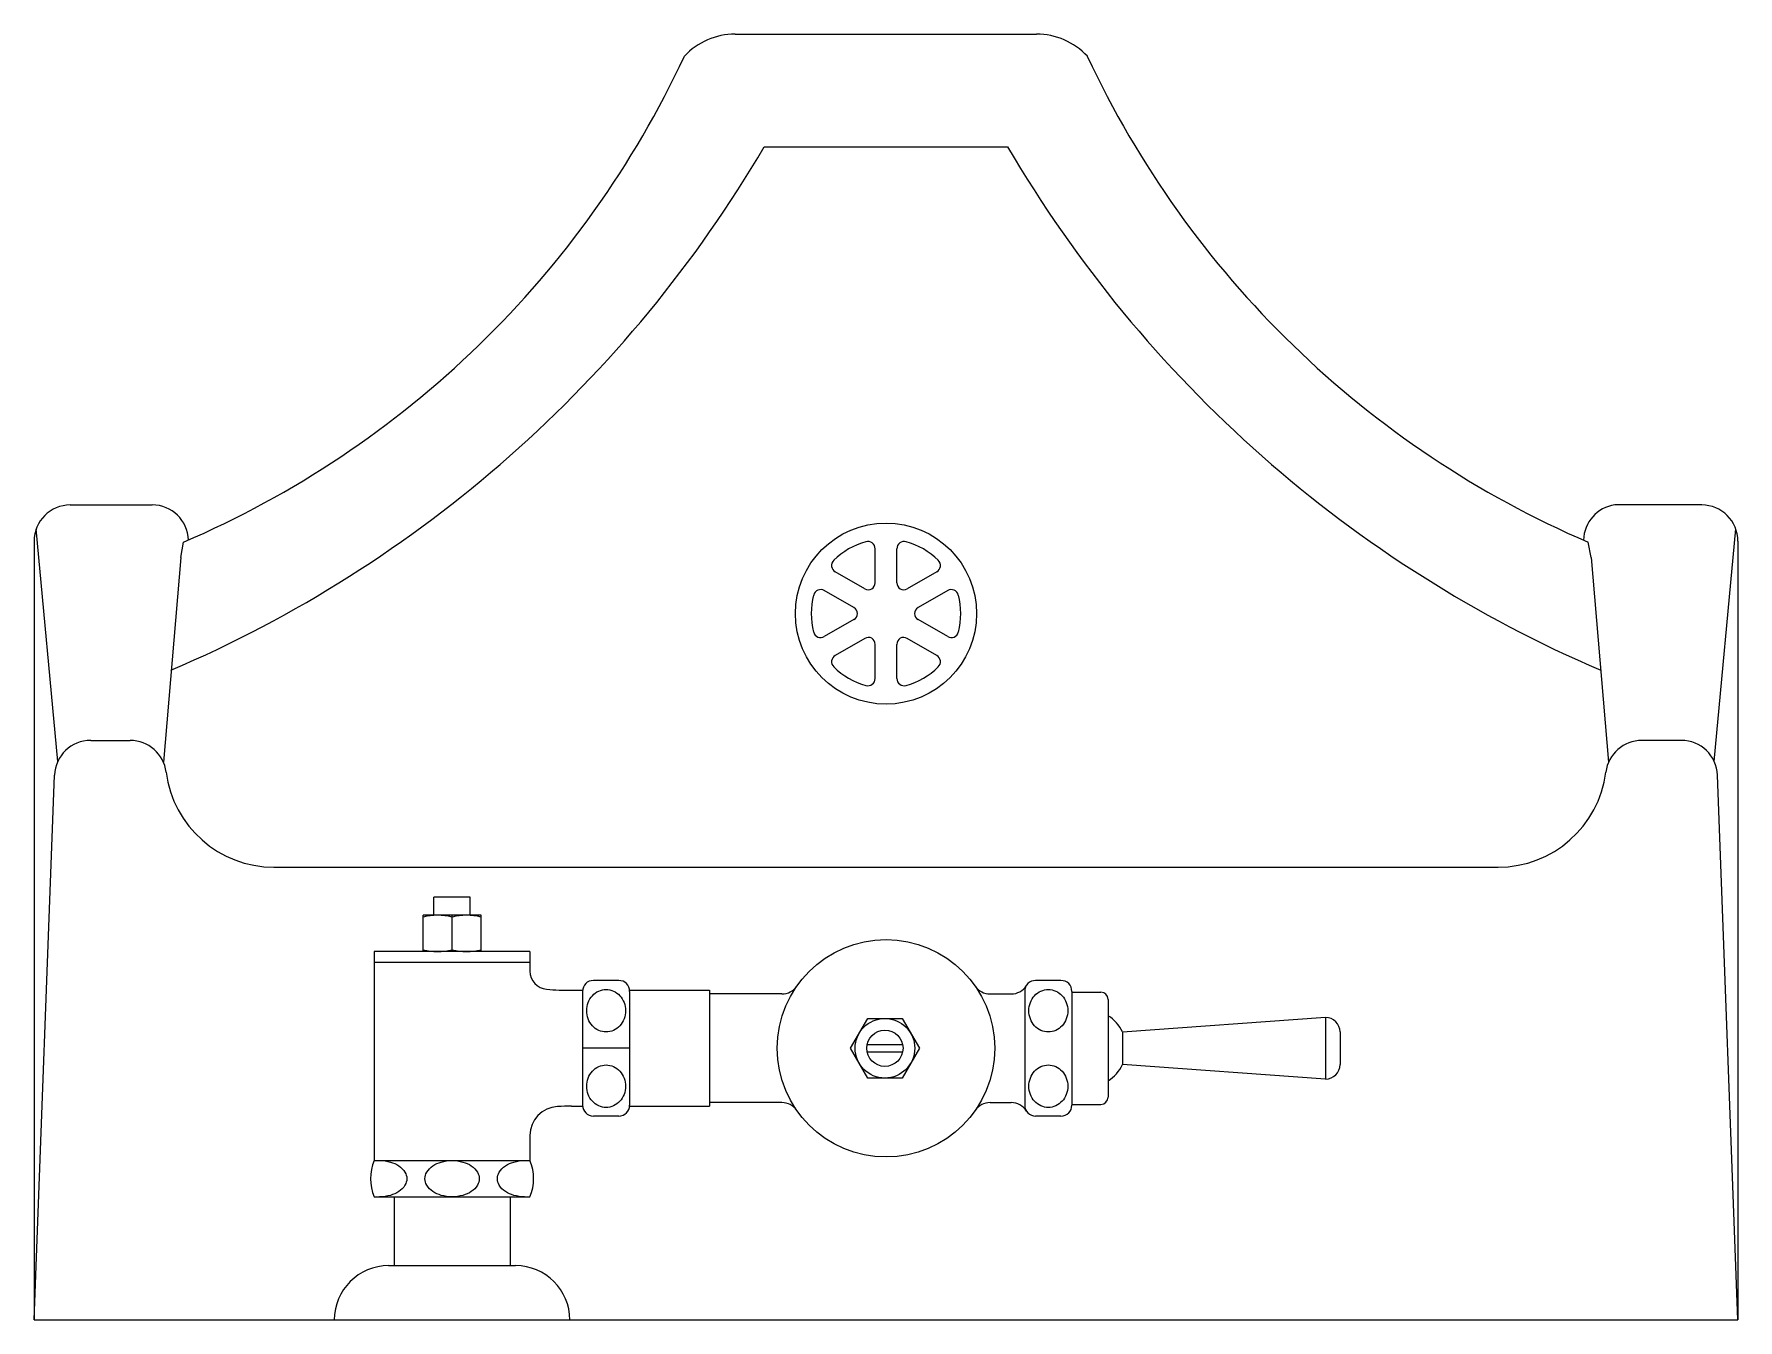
# Model space of a CAD drawing. Header units: millimetres. Extents: x -235 to 235, y 0 to 355.
import ezdxf

# ---------------------------------------------------------------- set-up
doc = ezdxf.new("R2010")
doc.units = ezdxf.units.MM
doc.layers.add('ceco.net 381', color=7, linetype='Continuous')

msp = doc.modelspace()

# ---------------------------------------------------------------- linework, layer by layer
for p, q in [((-194.61, 210.46), (-193.84, 214.73)), ((-3, 203.5), (-3, 212.92)), ((3, 203.5), (3, 212.92)), ((194.61, 210.46), (193.77, 214.73)), ((-5.86, 201.85), (-14.02, 206.56)), ((14.02, 206.56), (5.86, 201.85)), ((-8.86, 196.65), (-17.02, 201.36)), ((17.02, 201.36), (8.86, 196.65)), ((-8.86, 193.35), (-17.02, 188.64)), ((17.02, 188.64), (8.86, 193.35)), ((-5.86, 188.15), (-14.02, 183.44)), ((14.02, 183.44), (5.86, 188.15)), ((-3, 177.08), (-3, 186.5)), ((3, 177.08), (3, 186.5))]:
    msp.add_line(p, q)
for centre, radius, start, end in [((0, 195), 20.61, 105.5871, 134.4129), ((-5, 212.92), 2, 0, 105.5871), ((5, 212.92), 2, 74.4129, 180), ((0, 195), 20.61, 45.5871, 74.4129), ((-13.02, 208.29), 2, 134.4129, 240), ((13.02, 208.29), 2, 300, 45.5871), ((-5, 203.5), 2, 302.344, 0), ((5, 203.5), 2, 180, 237.656), ((0, 195), 20.61, 165.5871, 194.4129), ((-18.02, 199.63), 2, 60, 165.5871), ((-4.86, 203.58), 2, 240, 297.656), ((4.86, 203.58), 2, 242.344, 300), ((18.02, 199.63), 2, 14.4129, 120), ((0, 195), 20.61, 345.5871, 14.4129), ((-9.86, 194.92), 2, 2.344, 60), ((-9.86, 195.08), 2, 300, 357.656), ((9.86, 194.92), 2, 120, 177.656), ((9.86, 195.08), 2, 182.344, 240), ((-18.02, 190.37), 2, 194.4129, 300), ((-4.86, 186.42), 2, 62.344, 120), ((-5, 186.5), 2, 0, 57.656), ((5, 186.5), 2, 122.344, 180), ((4.86, 186.42), 2, 60, 117.656), ((18.02, 190.37), 2, 240, 345.5871), ((-13.02, 181.71), 2, 120, 225.5871), ((13.02, 181.71), 2, 314.4129, 60), ((0, 195), 20.61, 225.5871, 254.4129), ((0, 195), 20.61, 285.5871, 314.4129), ((-5, 177.08), 2, 254.4129, 0), ((5, 177.08), 2, 180, 285.5871)]:
    msp.add_arc(centre, radius, start, end)
at = {"layer": 'ceco.net 381'}
for p, q in [((-41.63, 355), (41.56, 355)), ((-33.63, 323.87), (33.56, 323.87)), ((-225.09, 225), (-202.49, 225)), ((225.09, 225), (201.11, 225)), ((-228.55, 154.16), (-234.48, 218.43)), ((228.55, 154.16), (234.48, 218.43)), ((-235.09, 215), (-235.09, 0)), ((235.09, 215), (235.09, 0)), ((-194.61, 210.46), (-199.4, 153.98)), ((194.61, 210.46), (199.4, 153.98)), ((-219.46, 160), (-208.57, 160)), ((219.46, 160), (208.57, 160)), ((-235.09, 0), (-229.45, 150.37)), ((235.09, 0), (229.45, 150.37)), ((-168.89, 125), (168.89, 125)), ((-124.74, 111.72), (-124.74, 116.72)), ((-114.74, 116.72), (-124.74, 116.72)), ((-114.74, 111.72), (-114.74, 116.72)), ((-127.74, 101.72), (-127.74, 111.72)), ((-111.74, 111.72), (-127.74, 111.72)), ((-119.74, 101.72), (-119.74, 111.72)), ((-111.74, 101.72), (-111.74, 111.72)), ((-141.24, 101.72), (-141.24, 44)), ((-98.24, 101.72), (-141.24, 101.72)), ((-98.24, 101.72), (-98.24, 96.28)), ((-98.24, 98.72), (-141.24, 98.72)), ((-86.78, 91), (-83.72, 91)), ((-83.74, 90.72), (-83.74, 59.28)), ((-73.74, 93.72), (-80.74, 93.72)), ((-70.74, 91), (-48.74, 91)), ((-70.74, 90.72), (-70.74, 59.28)), ((-48.74, 91), (-48.74, 59)), ((-28.72, 90), (-48.74, 90)), ((28.72, 90), (34.53, 90)), ((38.29, 90.72), (38.29, 59.28)), ((48.29, 93.72), (41.29, 93.72)), ((51.29, 90.72), (51.29, 59.28)), ((51.29, 90.5), (59.29, 90.5)), ((61.29, 88.5), (61.29, 61.5)), ((-9.8, 75), (-5.05, 83.23)), ((-5.05, 83.23), (4.45, 83.23)), ((4.45, 83.23), (9.2, 75)), ((121.29, 83.5), (65.29, 79.49)), ((121.29, 83.5), (121.29, 66.5)), ((-5.2, 76), (4.6, 76)), ((65.29, 79.49), (65.29, 70.51)), ((125.29, 79.5), (125.29, 70.5)), ((-70.74, 75), (-83.74, 75)), ((-5.05, 66.77), (-9.8, 75)), ((-5.2, 74), (4.6, 74)), ((9.2, 75), (4.45, 66.77)), ((4.45, 66.77), (-5.05, 66.77)), ((121.29, 66.5), (65.29, 70.51)), ((-86.78, 59), (-83.72, 59)), ((-70.74, 59), (-48.74, 59)), ((-28.72, 60), (-48.74, 60)), ((28.72, 60), (34.53, 60)), ((51.29, 59.5), (59.29, 59.5)), ((-73.74, 56.28), (-80.74, 56.28)), ((48.29, 56.28), (41.29, 56.28)), ((-98.24, 50.92), (-98.24, 44)), ((-141.24, 44), (-98.24, 44)), ((-141.24, 34), (-98.24, 34)), ((-135.74, 34), (-135.74, 15)), ((-103.74, 34), (-103.74, 15)), ((-137.24, 15), (-102.24, 15)), ((-235.09, 0), (235.09, 0))]:
    msp.add_line(p, q, dxfattribs=at)
for points in [[(-79.27, 79.94, -0.101512), (-81.03, 81.22, -0.094975), (-82.19, 83.1, -0.090819), (-82.6, 85.36, -0.090819), (-82.19, 87.63, -0.094975), (-81.03, 89.51, -0.101512), (-79.27, 90.79, -0.215803), (-75.21, 90.79, -0.101512), (-73.44, 89.51, -0.094975), (-72.29, 87.63, -0.090819), (-71.87, 85.36, -0.090819), (-72.29, 83.1, -0.094975), (-73.44, 81.22, -0.101512), (-75.21, 79.94, -0.215803), (-79.27, 79.94)], [(42.76, 79.94, -0.101512), (41, 81.22, -0.094975), (39.84, 83.1, -0.090819), (39.43, 85.36, -0.090819), (39.84, 87.63, -0.094975), (41, 89.51, -0.101512), (42.76, 90.79, -0.215803), (46.82, 90.79, -0.101512), (48.59, 89.51, -0.094975), (49.74, 87.63, -0.090819), (50.16, 85.36, -0.090819), (49.74, 83.1, -0.094975), (48.59, 81.22, -0.101512), (46.82, 79.94, -0.215803), (42.76, 79.94)], [(-79.27, 59.1, -0.101512), (-81.03, 60.38, -0.094975), (-82.19, 62.26, -0.090819), (-82.6, 64.52, -0.090819), (-82.19, 66.79, -0.094975), (-81.03, 68.67, -0.101512), (-79.27, 69.95, -0.215803), (-75.21, 69.95, -0.101512), (-73.44, 68.67, -0.094975), (-72.29, 66.79, -0.090819), (-71.87, 64.52, -0.090819), (-72.29, 62.26, -0.094975), (-73.44, 60.38, -0.101512), (-75.21, 59.1, -0.215803), (-79.27, 59.1)], [(42.76, 59.1, -0.101512), (41, 60.38, -0.094975), (39.84, 62.26, -0.090819), (39.43, 64.52, -0.090819), (39.84, 66.79, -0.094975), (41, 68.67, -0.101512), (42.76, 69.95, -0.215803), (46.82, 69.95, -0.101512), (48.59, 68.67, -0.094975), (49.74, 66.79, -0.090819), (50.16, 64.52, -0.090819), (49.74, 62.26, -0.094975), (48.59, 60.38, -0.101512), (46.82, 59.1, -0.215803), (42.76, 59.1)], [(-139.74, 44, -0.067459), (-136.75, 43.6, -0.079812), (-134.43, 42.54, -0.107118), (-132.75, 40.8, -0.285363), (-132.75, 37.2, -0.107118), (-134.43, 35.46, -0.079812), (-136.75, 34.4, -0.067459), (-139.74, 34)], [(-122.72, 34.4, -0.079812), (-125.04, 35.46, -0.107118), (-126.72, 37.2, -0.285363), (-126.72, 40.8, -0.107118), (-125.04, 42.54, -0.079812), (-122.72, 43.6, -0.135535), (-116.75, 43.6, -0.079812), (-114.43, 42.54, -0.107118), (-112.75, 40.8, -0.285363), (-112.75, 37.2, -0.107118), (-114.43, 35.46, -0.079812), (-116.75, 34.4, -0.135535), (-122.72, 34.4)], [(-99.74, 34, -0.067459), (-102.72, 34.4, -0.079812), (-105.04, 35.46, -0.107118), (-106.72, 37.2, -0.285363), (-106.72, 40.8, -0.107118), (-105.04, 42.54, -0.079812), (-102.72, 43.6, -0.067459), (-99.74, 44)]]:
    msp.add_lwpolyline(points, format="xyb", dxfattribs=at)
for centre, radius in [((0, 195), 25), ((0, 75), 30), ((-0.3, 75), 8.23), ((-0.3, 75), 5)]:
    msp.add_circle(centre, radius, dxfattribs=at)
for centre, radius, start, end in [((-41.63, 335.94), 19.06, 90, 137.2682), ((41.56, 335.94), 19.06, 42.7318, 90), ((-300.77, 463.17), 270.47, 293.2857, 335.0015), ((300.69, 463.17), 270.47, 204.9985, 246.7143), ((-334.69, 499.95), 348.77, 293.1968, 329.6785), ((334.61, 499.95), 348.77, 210.3215, 246.8032), ((-225.09, 215), 10, 90, 180), ((-202.49, 215), 10, 1.8084, 90), ((202.48, 215.09), 10, 97.861, 178.885), ((225.09, 215), 10, 0, 90), ((-219.46, 150), 10, 90, 177.8524), ((-208.57, 150), 10, 7.1808, 90), ((208.57, 150), 10, 90, 172.8192), ((219.46, 150), 10, 2.1476, 90), ((-168.89, 155), 30, 187.1808, 270), ((168.89, 155), 30, 270, 352.8192), ((-123.74, 95.47), 16.25, 75.75, 104.25), ((-115.74, 95.47), 16.25, 75.75, 104.25), ((-123.74, 117.97), 16.25, 255.75, 284.25), ((-115.74, 117.97), 16.25, 255.75, 284.25), ((-93.24, 96.28), 5, 180, 265.0601), ((-86.78, 171), 80, 265.0601, 270), ((-80.74, 90.72), 3, 90, 180), ((-73.74, 90.72), 3, 0, 90), ((-28.72, 95), 5, 270, 325.1501), ((28.72, 95), 5, 214.8499, 270), ((34.53, 95), 5, 270, 327.6535), ((41.29, 90.72), 3, 90, 180), ((48.29, 90.72), 3, 0, 90), ((59.29, 88.5), 2, 0, 90), ((55.69, 75), 10.6, 25.0876, 58.1092), ((121.29, 79.5), 4, 0, 90), ((55.69, 75), 10.6, 301.8908, 334.9124), ((121.29, 70.5), 4, 270, 0), ((59.29, 61.5), 2, 270, 0), ((-90.24, 50.92), 8, 92.7531, 180), ((-86.78, -21), 80, 90, 92.7531), ((-80.74, 59.28), 3, 180, 270), ((-73.74, 59.28), 3, 270, 0), ((-28.72, 55), 5, 34.8499, 90), ((28.72, 55), 5, 90, 145.1501), ((34.53, 55), 5, 32.3465, 90), ((41.29, 59.28), 3, 180, 270), ((48.29, 59.28), 3, 270, 0), ((-129.24, 39), 13, 157.3801, 202.6199), ((-110.24, 39), 13, 337.3801, 22.6199), ((-137.24, 0), 15, 90, 180), ((-102.24, 0), 15, 0, 90)]:
    msp.add_arc(centre, radius, start, end, dxfattribs=at)

doc.saveas('drawing.dxf')
